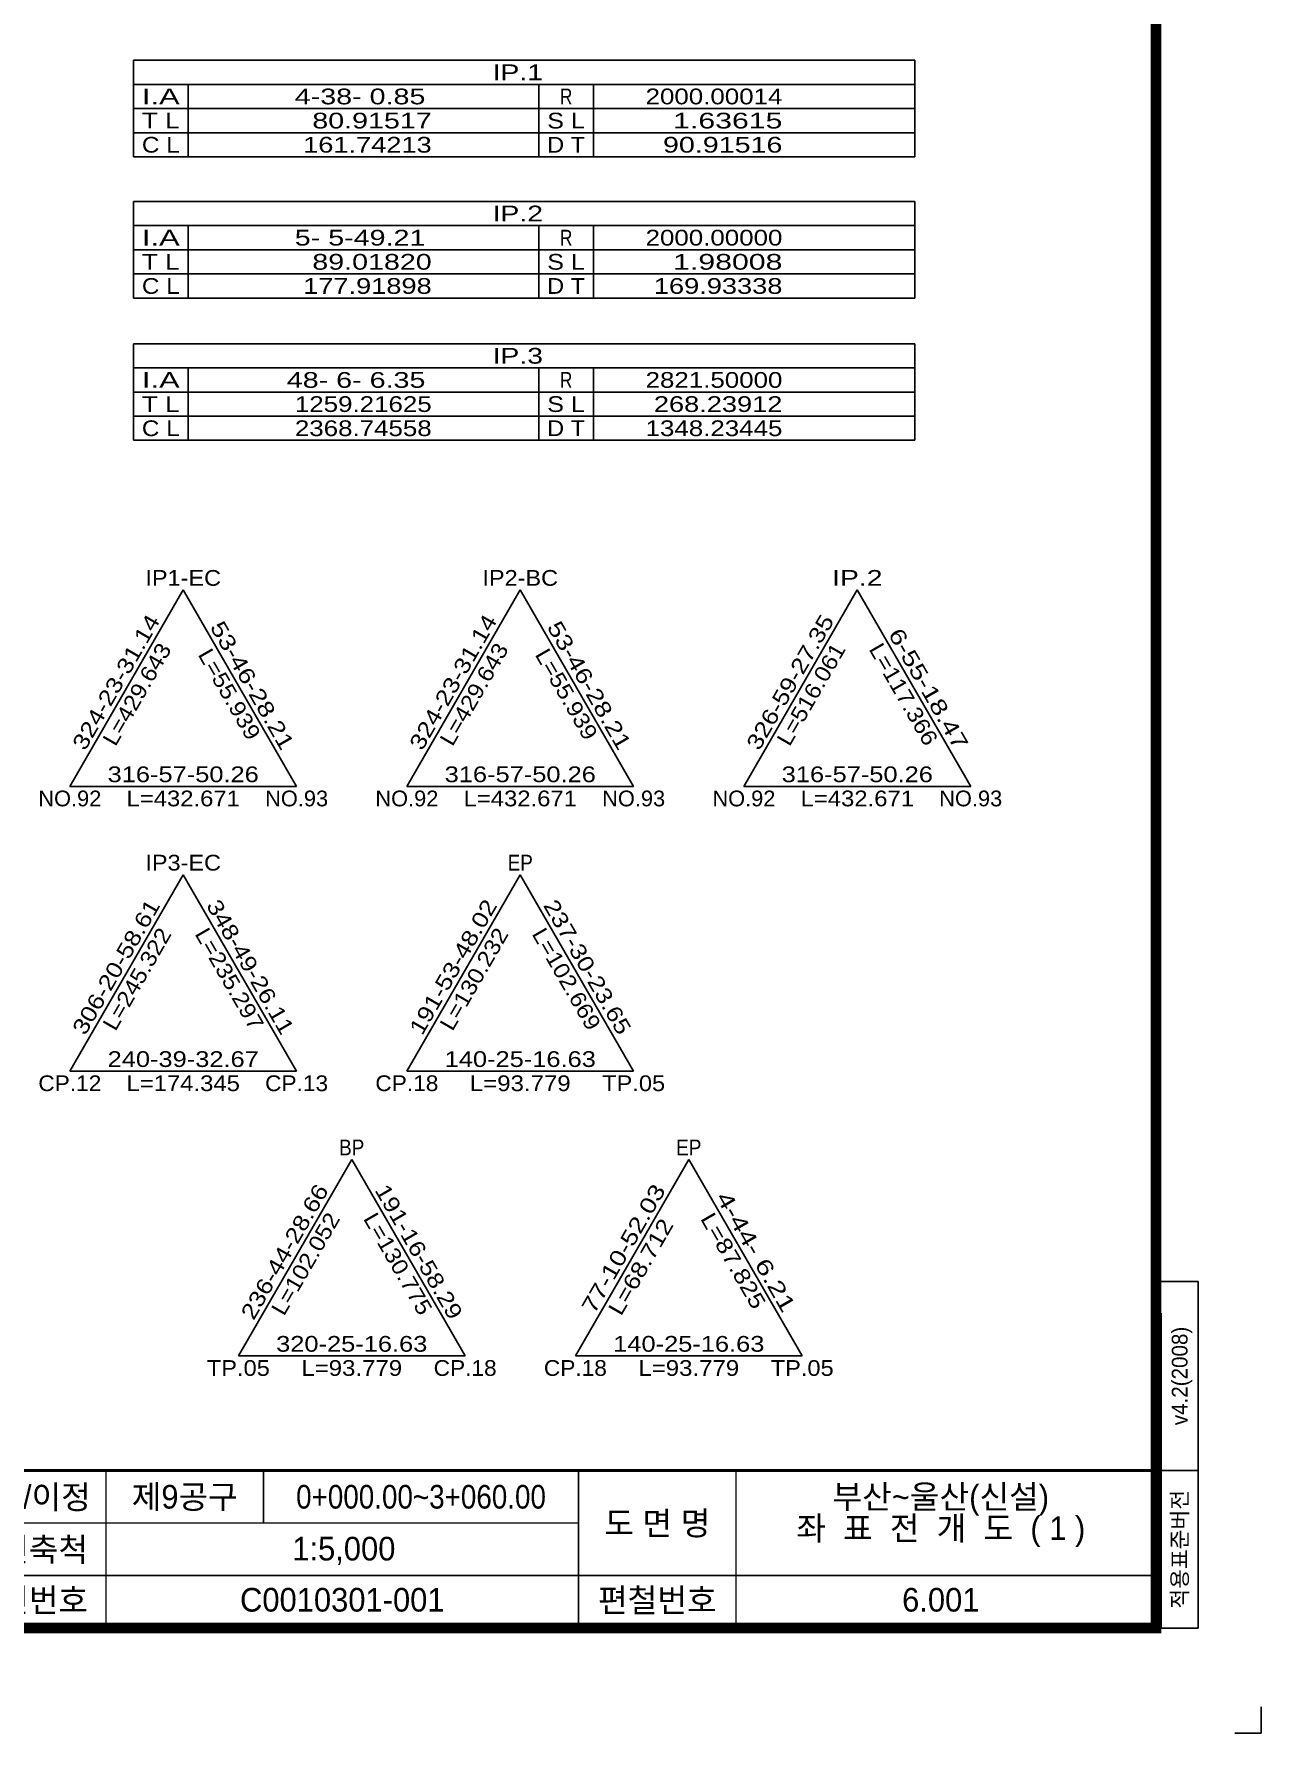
# Model space of a CAD drawing. Extents: x 224102 to 224943, y 224653 to 225247.
# Drawn here: x 224708.8 to 224942.5, y 224652.6 to 224976.2 of the extents above; entities that cross this region are included whole.
import ezdxf
from ezdxf.enums import TextEntityAlignment as Align

# ---------------------------------------------------------------- set-up
doc = ezdxf.new("R2010")
doc.units = 0
doc.header["$LTSCALE"] = 10
doc.header["$MEASUREMENT"] = 0
for name, color, linetype in [('CA-LEAL', 1, 'CONTINUOUS'), ('CA-LEAT', 3, 'CONTINUOUS'), ('CA-TABL-LIN1', 4, 'CONTINUOUS'), ('CA-TABL-LIN2', 1, 'CONTINUOUS'), ('CA-TABL-TEX1', 6, 'CONTINUOUS'), ('CA-TABL-TEX2', 3, 'CONTINUOUS'), ('CX-BORD', 3, 'CONTINUOUS'), ('CX-BORD-LIN1', 4, 'CONTINUOUS'), ('CX-BORD-LIN2', 3, 'CONTINUOUS'), ('CX-BORD-TEX2', 7, 'CONTINUOUS'), ('CX-BORD-TEX3', 6, 'CONTINUOUS'), ('CX-MISC', 2, 'CONTINUOUS')]:
    doc.layers.add(name, color=color, linetype=linetype)
doc.styles.get("Standard").update_dxf_attribs({"font": 'Dotum.ttf'})
doc.styles.add('TB_TEXT', font='Dotum.ttf')
doc.styles.add('TB_WBTXT', font='Dotum.ttf')
doc.styles.add('TB_WMTXT', font='Dotum.ttf')

# ---------------------------------------------------------------- blocks, each defined once
blk = doc.blocks.new('CXBLKA1-KHCA1')
at = {"layer": 'CX-BORD-LIN1', "const_width": 2}
blk.add_lwpolyline([(796, 0), (0, 0), (0, 554), (796, 554)], close=True, dxfattribs=at)
at = {"layer": 'CX-BORD-LIN1'}
for points, const_width in [([(796, 30), (0, 30)], 0.6), ([(686, 0), (686, 30)], 0.3)]:
    blk.add_lwpolyline(points, dxfattribs=dict(at, const_width=const_width))
at = {"layer": 'CX-BORD-LIN2'}
for p, q in [((804, 66.03), (796, 66.03)), ((804, 66.03), (804, 0)), ((797, 60), (797, 0)), ((804, 30), (796, 30)), ((804, 0), (797, 0))]:
    blk.add_line(p, q, dxfattribs=at)
at = {"layer": 'CX-BORD-LIN2', "const_width": 0.3}
for points in [[(596, 0), (596, 30)], [(716, 0), (716, 30)], [(686, 20), (566, 20)], [(796, 10), (566, 10)]]:
    blk.add_lwpolyline(points, dxfattribs=at)
at = {"layer": 'CX-BORD-LIN2'}
blk.add_lwpolyline([(626, 20), (626, 30)], dxfattribs=at)
at = {"layer": 'CX-MISC'}
blk.add_lwpolyline([(811, -20), (816, -20), (816, -15)], dxfattribs=at)
at = {"layer": 'CX-BORD-LIN1', "style": 'TB_TEXT'}
for tag, height, p in [('TR_RNUM4', 3, (285.11, 26.64)), ('TR_RDAT4', 3.5, (317.5, 27)), ('TR_DGN4', 3.5, (459.12, 27)), ('TR_CHK4', 3.5, (499.12, 27)), ('TR_APP4', 3.5, (539.12, 27)), ('TR_RDAT3', 3.5, (317.5, 21)), ('TR_DGN3', 3.5, (459.12, 21)), ('TR_CHK3', 3.5, (499.12, 21)), ('TR_APP3', 3.5, (539.12, 21)), ('TR_RNUM3', 3, (285.11, 20.64)), ('TR_RDAT2', 3.5, (317.5, 15)), ('TR_DGN2', 3.5, (459.12, 15)), ('TR_CHK2', 3.5, (499.12, 15)), ('TR_APP2', 3.5, (539.12, 15)), ('TR_RNUM2', 3, (285.11, 14.64)), ('TR_RNUM1', 3, (285.11, 8.64)), ('TR_RDAT1', 3.5, (317.5, 9)), ('TR_DGN1', 3.5, (459.12, 9)), ('TR_CHK1', 3.5, (499.12, 9)), ('TR_APP1', 3.5, (539.12, 9))]:
    blk.add_attdef(tag, text='', height=height, dxfattribs=at).set_placement(p, align=Align.MIDDLE_CENTER)
for tag, p in [('TR_RCON4', (342.3, 27)), ('TR_RCON3', (342.3, 21)), ('TR_RCON2', (342.3, 15)), ('TR_RCON1', (342.3, 9))]:
    blk.add_attdef(tag, text='', height=3.5, dxfattribs=at).set_placement(p, align=Align.MIDDLE_LEFT)
at = {"layer": 'CX-BORD-LIN2', "style": 'TB_TEXT'}
blk.add_text('적용표준버전', height=3, rotation=90, dxfattribs=at).set_placement((800.5, 15), align=Align.MIDDLE_CENTER)
blk.add_attdef('TD_VERSION', text='', height=3, rotation=90, dxfattribs=at).set_placement((800.5, 48.01), align=Align.MIDDLE_CENTER)
at = {"layer": 'CX-BORD-TEX2', "style": 'TB_WMTXT'}
for tag, height, p in [('TB_CNAME', 5, (15.34, 531.83)), ('TB_CSCOP', 4, (16.63, 523.83))]:
    blk.add_attdef(tag, text='', height=height, dxfattribs=at).set_placement(p, align=Align.BOTTOM_LEFT)
at = {"layer": 'CX-BORD-TEX2', "style": 'TB_WBTXT'}
for tag, height, p in [('TB_MTITIL', 10, (398, 533.33)), ('TB_STITL', 7, (398, 518.33))]:
    blk.add_attdef(tag, text='', height=height, dxfattribs=at).set_placement(p, align=Align.MIDDLE_CENTER)
at = {"layer": 'CX-BORD-TEX3', "style": 'TB_TEXT'}
for s, p in [('공구/이정', (581, 25)), ('도 면 명', (701, 20)), ('도면축척', (581.29, 15)), ('도면번호', (581.29, 5.39)), ('편철번호', (701, 5.39))]:
    blk.add_text(s, height=4.5, dxfattribs=at).set_placement(p, align=Align.MIDDLE)
for tag, height, p in [('TD_DCOMP', 4.5, (217.5, 25)), ('TD_CSECT', 4.5, (611, 25)), ('TD_DNAME_TOP', 4.5, (755, 25)), ('TD_DNAME_MAIN', 4.5, (755, 19.01)), ('TD_CCOMP', 4.5, (217.5, 15)), ('TD_HSCAL', 4.5, (626.7, 15.24)), ('TD_VSCAL', 4.5, (655.78, 15.24)), ('TD_DNAME_BOT', 3, (755, 13.65)), ('TD_CNAME', 4.5, (65, 5.75)), ('TD_FIELD', 4.5, (182.5, 5.53)), ('TD_CSTEP', 4.5, (253.24, 5.53)), ('TD_DWGCODE', 4.5, (641, 5.39)), ('TD_DWGNO', 4.5, (755, 5.39))]:
    blk.add_attdef(tag, text='', height=height, dxfattribs=at).set_placement(p, align=Align.MIDDLE_CENTER)
at = {"layer": 'CX-BORD-TEX3', "style": 'TB_TEXT', "width": 0.9}
blk.add_attdef('TD_CDIST', text='', height=4.5, dxfattribs=at).set_placement((656, 25), align=Align.MIDDLE_CENTER)

msp = doc.modelspace()

# ---------------------------------------------------------------- linework, layer by layer
at = {"layer": 'CA-LEAL', "linetype": 'Continuous'}
for p, q in [((224737.22, 224870.3), (224715.62, 224832.89)), ((224737.22, 224870.3), (224758.82, 224832.89)), ((224801.42, 224870.3), (224779.82, 224832.89)), ((224801.42, 224870.3), (224823.02, 224832.89)), ((224865.62, 224870.3), (224844.02, 224832.89)), ((224865.62, 224870.3), (224887.22, 224832.89)), ((224715.62, 224832.89), (224758.82, 224832.89)), ((224779.82, 224832.89), (224823.02, 224832.89)), ((224844.02, 224832.89), (224887.22, 224832.89)), ((224737.22, 224816.06), (224715.62, 224778.64)), ((224737.22, 224816.06), (224758.82, 224778.64)), ((224801.42, 224816.06), (224779.82, 224778.64)), ((224801.42, 224816.06), (224823.02, 224778.64)), ((224715.62, 224778.64), (224758.82, 224778.64)), ((224779.82, 224778.64), (224823.02, 224778.64)), ((224769.32, 224761.81), (224747.72, 224724.4)), ((224769.32, 224761.81), (224790.92, 224724.4)), ((224833.52, 224761.81), (224811.92, 224724.4)), ((224833.52, 224761.81), (224855.12, 224724.4)), ((224747.72, 224724.4), (224790.92, 224724.4)), ((224811.92, 224724.4), (224855.12, 224724.4))]:
    msp.add_line(p, q, dxfattribs=at)
at = {"layer": 'CA-TABL-LIN1'}
for p, q in [((224727.75, 224952.81), (224727.75, 224971.21)), ((224727.75, 224971.21), (224876.55, 224971.21)), ((224876.55, 224971.21), (224876.55, 224952.81)), ((224727.75, 224966.61), (224876.55, 224966.61)), ((224738.15, 224966.61), (224738.15, 224952.81)), ((224804.95, 224966.61), (224804.95, 224952.81)), ((224815.35, 224966.61), (224815.35, 224952.81)), ((224727.75, 224952.81), (224876.55, 224952.81)), ((224876.55, 224952.81), (224727.75, 224952.81)), ((224727.75, 224925.91), (224727.75, 224944.31)), ((224727.75, 224944.31), (224876.55, 224944.31)), ((224876.55, 224944.31), (224876.55, 224925.91)), ((224727.75, 224939.71), (224876.55, 224939.71)), ((224738.15, 224939.71), (224738.15, 224925.91)), ((224804.95, 224939.71), (224804.95, 224925.91)), ((224815.35, 224939.71), (224815.35, 224925.91)), ((224727.75, 224925.91), (224876.55, 224925.91)), ((224876.55, 224925.91), (224727.75, 224925.91)), ((224727.75, 224898.81), (224727.75, 224917.21)), ((224727.75, 224917.21), (224876.55, 224917.21)), ((224876.55, 224917.21), (224876.55, 224898.81)), ((224727.75, 224912.61), (224876.55, 224912.61)), ((224738.15, 224912.61), (224738.15, 224898.81)), ((224804.95, 224912.61), (224804.95, 224898.81)), ((224815.35, 224912.61), (224815.35, 224898.81)), ((224727.75, 224898.81), (224876.55, 224898.81)), ((224876.55, 224898.81), (224727.75, 224898.81))]:
    msp.add_line(p, q, dxfattribs=at)
at = {"layer": 'CA-TABL-LIN2'}
for p, q in [((224727.75, 224962.01), (224876.55, 224962.01)), ((224727.75, 224957.41), (224876.55, 224957.41)), ((224727.75, 224935.11), (224876.55, 224935.11)), ((224727.75, 224930.51), (224876.55, 224930.51)), ((224727.75, 224908.01), (224876.55, 224908.01)), ((224727.75, 224903.41), (224876.55, 224903.41))]:
    msp.add_line(p, q, dxfattribs=at)

# ---------------------------------------------------------------- block references
at = {"layer": 'CX-BORD'}
ref = msp.add_blockref('CXBLKA1-KHCA1', (224126.52, 224672.57), dxfattribs=at)
ref.add_attrib('TD_DNAME_TOP', '부산~울산(신설)', dxfattribs={"layer": 'CX-BORD-TEX3', "height": 4.5, "style": 'TB_TEXT'}).set_placement((224881.52, 224697.57), align=Align.MIDDLE_CENTER)
ref.add_attrib('TD_DNAME_MAIN', '좌  표  전  개  도  ( 1 )', dxfattribs={"layer": 'CX-BORD-TEX3', "height": 4.5, "style": 'TB_TEXT'}).set_placement((224881.52, 224691.58), align=Align.MIDDLE_CENTER)
ref.add_attrib('TD_CSECT', '제9공구', dxfattribs={"layer": 'CX-BORD-TEX3', "height": 4.5, "style": 'TB_TEXT'}).set_placement((224737.52, 224697.57), align=Align.MIDDLE_CENTER)
ref.add_attrib('TD_CDIST', '0+000.00~3+060.00', dxfattribs={"layer": 'CX-BORD-TEX3', "height": 4.5, "style": 'TB_TEXT', "width": 0.9}).set_placement((224782.52, 224697.57), align=Align.MIDDLE_CENTER)
ref.add_attrib('TD_HSCAL', '1:5,000', dxfattribs={"layer": 'CX-BORD-TEX3', "height": 4.5, "style": 'TB_TEXT'}).set_placement((224767.82, 224687.69), align=Align.MIDDLE_CENTER)
ref.add_attrib('TD_DWGNO', '6.001', dxfattribs={"layer": 'CX-BORD-TEX3', "height": 4.5, "style": 'TB_TEXT'}).set_placement((224881.52, 224677.95), align=Align.MIDDLE_CENTER)
ref.add_attrib('TD_DWGCODE', 'C0010301-001', dxfattribs={"layer": 'CX-BORD-TEX3', "height": 4.5, "style": 'TB_TEXT'}).set_placement((224767.52, 224677.95), align=Align.MIDDLE_CENTER)
ref.add_attrib('TD_VERSION', 'v4.2(2008)', dxfattribs={"layer": 'CX-BORD-LIN2', "height": 3, "rotation": 90, "style": 'TB_TEXT'}).set_placement((224927.02, 224720.58), align=Align.MIDDLE_CENTER)

# ---------------------------------------------------------------- texts
at = {"layer": 'CA-LEAT'}
for s, width, p, p2 in [('IP1-EC', 1.009301, (224730.02, 224871.1), (224744.42, 224871.1)), ('IP2-BC', 0.994546, (224794.22, 224871.1), (224808.62, 224871.1)), ('IP.2', 1.239306, (224860.82, 224871.1), (224870.42, 224871.1)), ('316-57-50.26', 1.015822, (224722.82, 224833.69), (224751.62, 224833.69)), ('316-57-50.26', 1.015822, (224787.02, 224833.69), (224815.82, 224833.69)), ('316-57-50.26', 1.015822, (224851.22, 224833.69), (224880.02, 224833.69)), ('NO.92', 0.963399, (224709.62, 224829.09), (224721.62, 224829.09)), ('L=432.671', 1.036811, (224726.42, 224829.09), (224748.02, 224829.09)), ('NO.93', 0.963399, (224752.82, 224829.09), (224764.82, 224829.09)), ('NO.92', 0.963399, (224773.82, 224829.09), (224785.82, 224829.09)), ('L=432.671', 1.036811, (224790.62, 224829.09), (224812.22, 224829.09)), ('NO.93', 0.963399, (224817.02, 224829.09), (224829.02, 224829.09)), ('NO.92', 0.963399, (224838.02, 224829.09), (224850.02, 224829.09)), ('L=432.671', 1.036811, (224854.82, 224829.09), (224876.42, 224829.09)), ('NO.93', 0.963399, (224881.22, 224829.09), (224893.22, 224829.09)), ('IP3-EC', 1.009301, (224730.02, 224816.86), (224744.42, 224816.86)), ('EP', 0.905684, (224799.02, 224816.86), (224803.82, 224816.86)), ('240-39-32.67', 1.015822, (224722.82, 224779.44), (224751.62, 224779.44)), ('140-25-16.63', 1.015822, (224787.02, 224779.44), (224815.82, 224779.44)), ('CP.12', 0.991258, (224709.62, 224774.84), (224721.62, 224774.84)), ('L=174.345', 1.036811, (224726.42, 224774.84), (224748.02, 224774.84)), ('CP.13', 0.991258, (224752.82, 224774.84), (224764.82, 224774.84)), ('CP.18', 0.991258, (224773.82, 224774.84), (224785.82, 224774.84)), ('L=93.779', 1.043309, (224791.82, 224774.84), (224811.02, 224774.84)), ('TP.05', 1.040593, (224817.02, 224774.84), (224829.02, 224774.84)), ('BP', 0.870901, (224766.92, 224762.61), (224771.72, 224762.61)), ('EP', 0.905684, (224831.12, 224762.61), (224835.92, 224762.61)), ('320-25-16.63', 1.015822, (224754.92, 224725.2), (224783.72, 224725.2)), ('140-25-16.63', 1.015822, (224819.12, 224725.2), (224847.92, 224725.2)), ('TP.05', 1.040593, (224741.72, 224720.6), (224753.72, 224720.6)), ('L=93.779', 1.043309, (224759.72, 224720.6), (224778.92, 224720.6)), ('CP.18', 0.991258, (224784.92, 224720.6), (224796.92, 224720.6)), ('CP.18', 0.991258, (224805.92, 224720.6), (224817.92, 224720.6)), ('L=93.779', 1.043309, (224823.92, 224720.6), (224843.12, 224720.6)), ('TP.05', 1.040593, (224849.12, 224720.6), (224861.12, 224720.6))]:
    msp.add_text(s, height=3, dxfattribs=dict(at, width=width)).set_placement(p, p2, align=Align.FIT)
for s, rotation, width, p, p2 in [('324-23-31.14', 60, 1.015822, (224718.53, 224839.52), (224732.93, 224864.47)), (' 53-46-28.21', 300, 1.054426, (224741.52, 224864.47), (224755.92, 224839.52)), ('324-23-31.14', 60, 1.015822, (224782.73, 224839.52), (224797.13, 224864.47)), (' 53-46-28.21', 300, 1.054426, (224805.72, 224864.47), (224820.12, 224839.52)), ('326-59-27.35', 60, 1.015822, (224846.93, 224839.52), (224861.33, 224864.47)), ('  6-55-18.47', 300, 1.096081, (224869.92, 224864.47), (224884.32, 224839.52)), ('L=429.643', 60, 1.036811, (224724.31, 224840.34), (224735.11, 224859.05)), ('L=429.643', 60, 1.036811, (224788.51, 224840.34), (224799.31, 224859.05)), ('L=516.061', 60, 1.036811, (224852.71, 224840.34), (224863.51, 224859.05)), ('L=117.366', 300, 1.036811, (224867.73, 224859.05), (224878.53, 224840.34)), ('L=55.939', 300, 1.043309, (224739.93, 224858.01), (224749.53, 224841.38)), ('L=55.939', 300, 1.043309, (224804.13, 224858.01), (224813.73, 224841.38)), ('348-49-26.11', 300, 1.015822, (224741.52, 224810.22), (224755.92, 224785.28)), ('191-53-48.02', 60, 1.015822, (224782.73, 224785.28), (224797.13, 224810.22)), ('237-30-23.65', 300, 1.015822, (224805.72, 224810.22), (224820.12, 224785.28)), ('306-20-58.61', 60, 1.015822, (224718.53, 224785.28), (224732.93, 224810.22)), ('L=245.322', 60, 1.036811, (224724.31, 224786.1), (224735.11, 224804.8)), ('L=235.297', 300, 1.036811, (224739.33, 224804.8), (224750.13, 224786.1)), ('L=130.232', 60, 1.036811, (224788.51, 224786.1), (224799.31, 224804.8)), ('L=102.669', 300, 1.036811, (224803.53, 224804.8), (224814.33, 224786.1)), ('236-44-28.66', 60, 1.015822, (224750.63, 224731.03), (224765.03, 224755.98)), ('191-16-58.29', 300, 1.015822, (224773.62, 224755.98), (224788.02, 224731.03)), (' 77-10-52.03', 60, 1.054426, (224814.83, 224731.03), (224829.23, 224755.98)), (' 4-44- 6.21 ', 300, 1.141161, (224837.82, 224755.98), (224852.22, 224731.03)), ('L=102.052', 60, 1.036811, (224756.41, 224731.85), (224767.21, 224750.56)), ('L=130.775', 300, 1.036811, (224771.43, 224750.56), (224782.23, 224731.85)), ('L=68.712 ', 60, 1.091178, (224820.61, 224731.85), (224831.41, 224750.56)), ('L=87.825 ', 300, 1.091178, (224835.63, 224750.56), (224846.43, 224731.85))]:
    msp.add_text(s, height=3, rotation=rotation, dxfattribs=dict(at, width=width)).set_placement(p, p2, align=Align.FIT)
at = {"layer": 'CA-TABL-TEX1'}
for s, width, p, p2 in [('IP.1', 1.239306, (224796.15, 224967.41), (224805.75, 224967.41)), ('I.A', 1.328926, (224729.35, 224962.81), (224736.55, 224962.81)), ('R', 0.861988, (224808.95, 224962.81), (224811.35, 224962.81)), ('T L', 1.184729, (224729.35, 224958.21), (224736.55, 224958.21)), ('S L', 1.141161, (224806.55, 224958.21), (224813.75, 224958.21)), ('C L', 1.082497, (224729.35, 224953.61), (224736.55, 224953.61)), ('D T', 1.052231, (224806.55, 224953.61), (224813.75, 224953.61)), ('IP.2', 1.239306, (224796.15, 224940.51), (224805.75, 224940.51)), ('I.A', 1.328926, (224729.35, 224935.91), (224736.55, 224935.91)), ('R', 0.861988, (224808.95, 224935.91), (224811.35, 224935.91)), ('T L', 1.184729, (224729.35, 224931.31), (224736.55, 224931.31)), ('S L', 1.141161, (224806.55, 224931.31), (224813.75, 224931.31)), ('C L', 1.082497, (224729.35, 224926.71), (224736.55, 224926.71)), ('D T', 1.052231, (224806.55, 224926.71), (224813.75, 224926.71)), ('IP.3', 1.239306, (224796.15, 224913.41), (224805.75, 224913.41)), ('I.A', 1.328926, (224729.35, 224908.81), (224736.55, 224908.81)), ('R', 0.861988, (224808.95, 224908.81), (224811.35, 224908.81)), ('T L', 1.184729, (224729.35, 224904.21), (224736.55, 224904.21)), ('S L', 1.141161, (224806.55, 224904.21), (224813.75, 224904.21)), ('C L', 1.082497, (224729.35, 224899.61), (224736.55, 224899.61)), ('D T', 1.052231, (224806.55, 224899.61), (224813.75, 224899.61))]:
    msp.add_text(s, height=3, dxfattribs=dict(at, width=width)).set_placement(p, p2, align=Align.FIT)
at = {"layer": 'CA-TABL-TEX2'}
for s, width, p, p2 in [(' 4-38- 0.85', 1.107136, (224756.95, 224962.81), (224783.35, 224962.81)), (' 4-38- 0.85', 1.107136, (224756.95, 224962.81), (224783.35, 224962.81)), ('  2000.00014', 1.098463, (224822.55, 224962.81), (224851.35, 224962.81)), ('    80.91517', 1.192919, (224755.75, 224958.21), (224784.55, 224958.21)), ('     1.63615', 1.246512, (224822.55, 224958.21), (224851.35, 224958.21)), ('   161.74213', 1.143744, (224755.75, 224953.61), (224784.55, 224953.61)), ('    90.91516', 1.192919, (224822.55, 224953.61), (224851.35, 224953.61)), (' 5- 5-49.21', 1.107136, (224756.95, 224935.91), (224783.35, 224935.91)), (' 5- 5-49.21', 1.107136, (224756.95, 224935.91), (224783.35, 224935.91)), ('  2000.00000', 1.098463, (224822.55, 224935.91), (224851.35, 224935.91)), ('    89.01820', 1.192919, (224755.75, 224931.31), (224784.55, 224931.31)), ('     1.98008', 1.246512, (224822.55, 224931.31), (224851.35, 224931.31)), ('   177.91898', 1.143744, (224755.75, 224926.71), (224784.55, 224926.71)), ('   169.93338', 1.143744, (224822.55, 224926.71), (224851.35, 224926.71)), ('48- 6- 6.35', 1.107136, (224756.95, 224908.81), (224783.35, 224908.81)), ('48- 6- 6.35', 1.107136, (224756.95, 224908.81), (224783.35, 224908.81)), ('  2821.50000', 1.098463, (224822.55, 224908.81), (224851.35, 224908.81)), ('  1259.21625', 1.098463, (224755.75, 224904.21), (224784.55, 224904.21)), ('   268.23912', 1.143744, (224822.55, 224904.21), (224851.35, 224904.21)), ('  2368.74558', 1.098463, (224755.75, 224899.61), (224784.55, 224899.61)), ('  1348.23445', 1.098463, (224822.55, 224899.61), (224851.35, 224899.61))]:
    msp.add_text(s, height=3, dxfattribs=dict(at, width=width)).set_placement(p, p2, align=Align.FIT)

doc.saveas('drawing.dxf')
